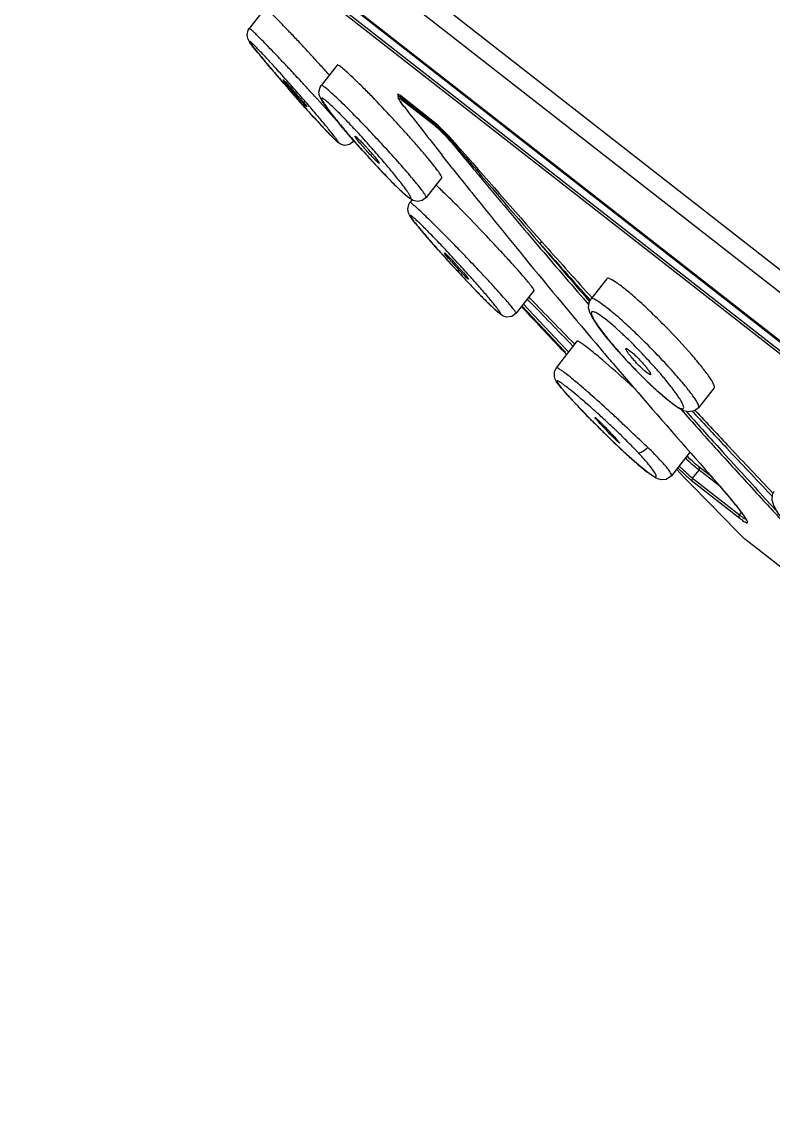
# Model space of a CAD drawing. Header units: millimetres. Extents: x 601 to 1195, y -13 to 407.
# Drawn here: x 1007.26 to 1018.41, y 292.77 to 308.77 of the extents above; entities that cross this region are included whole.
import ezdxf

# ---------------------------------------------------------------- set-up
doc = ezdxf.new("R2010")
doc.units = ezdxf.units.MM
doc.header["$LTSCALE"] = 0.1

msp = doc.modelspace()

# ---------------------------------------------------------------- linework, layer by layer
for p, q in [((1064.1117, 269.4663), (1007.5154, 313.6841)), ((1063.9472, 269.2558), (1007.2641, 313.5415)), ((1062.1848, 269.9169), (1008.2817, 312.0306)), ((1008.3186, 311.9882), (1062.1782, 269.9085)), ((1008.1813, 311.9199), (1062.093, 269.7994)), ((1008.4317, 311.7709), (1061.9467, 269.9604)), ((1010.8762, 308.9737), (1010.64, 308.6714)), ((1011.9415, 308.1303), (1011.7055, 307.8282)), ((1011.8284, 307.9822), (1011.8071, 308.0057)), ((1011.3297, 307.656), (1011.2262, 307.7738)), ((1011.4016, 307.5749), (1011.3297, 307.656)), ((1012.8509, 307.6679), (1012.8503, 307.6727)), ((1012.8508, 307.6646), (1012.8509, 307.6679)), ((1013.3691, 307.295), (1012.8863, 307.6722)), ((1013.3756, 307.2689), (1012.8932, 307.6458)), ((1011.4709, 307.4973), (1011.4016, 307.5749)), ((1012.8996, 307.62), (1013.3816, 307.2434)), ((1012.9357, 307.5165), (1012.9339, 307.5184)), ((1012.2082, 306.9897), (1012.1066, 307.1075)), ((1012.1874, 306.9974), (1012.1255, 306.9506)), ((1012.3166, 306.8669), (1012.2082, 306.9897)), ((1012.3335, 306.8479), (1012.3166, 306.8669)), ((1012.431, 306.7399), (1012.3335, 306.8479)), ((1012.3337, 306.848), (1012.343, 306.8377)), ((1013.6766, 306.9377), (1013.6901, 306.9214)), ((1012.5265, 306.6361), (1012.431, 306.7399)), ((1013.5113, 306.7802), (1013.4989, 306.7958)), ((1013.6594, 306.5929), (1013.5113, 306.7802)), ((1013.4942, 306.4631), (1013.2643, 306.1688)), ((1013.0536, 306.1333), (1013.0211, 306.0916)), ((1013.5179, 305.3062), (1013.4418, 305.3911)), ((1013.5984, 305.2173), (1013.5179, 305.3062)), ((1014.7164, 305.2818), (1014.709, 305.2908)), ((1013.6718, 305.1371), (1013.5984, 305.2173)), ((1013.7361, 305.0674), (1013.6718, 305.1371)), ((1013.8169, 304.9807), (1013.7361, 305.0674)), ((1013.8943, 304.8985), (1013.8169, 304.9807)), ((1015.9417, 304.9636), (1015.7068, 304.6629)), ((1014.8628, 304.7943), (1014.5968, 304.4539)), ((1014.7033, 304.5909), (1014.7217, 304.5712)), ((1014.7863, 304.638), (1014.7608, 304.6643)), ((1014.8126, 304.6637), (1014.7837, 304.6936)), ((1015.6466, 304.6099), (1015.6756, 304.5764)), ((1015.6765, 304.6366), (1015.6854, 304.6263)), ((1015.7243, 304.6786), (1015.6802, 304.7275)), ((1014.6801, 304.5619), (1014.6951, 304.5458)), ((1015.1946, 303.6416), (1015.5037, 304.0372)), ((1015.9857, 304.0364), (1015.9725, 304.0523)), ((1015.3555, 303.8976), (1015.3766, 303.8753)), ((1016.2396, 303.748), (1016.1199, 303.8801)), ((1016.3613, 303.6193), (1016.2396, 303.748)), ((1016.4816, 303.4975), (1016.3613, 303.6193)), ((1016.5969, 303.3857), (1016.4816, 303.4975)), ((1016.7043, 303.2865), (1016.5969, 303.3857)), ((1017.5346, 303.3478), (1017.3035, 303.052)), ((1015.4705, 303.1186), (1015.4778, 303.1109)), ((1015.4771, 303.1116), (1015.4778, 303.1109)), ((1015.4778, 303.1109), (1015.4859, 303.1023)), ((1017.0425, 303.0233), (1017.1433, 302.9107)), ((1017.1232, 302.993), (1017.1739, 302.9363)), ((1017.2267, 302.9806), (1017.2115, 302.9969)), ((1017.3034, 303.0519), (1017.3034, 303.0519)), ((1015.7025, 302.8777), (1015.7187, 302.8613)), ((1015.8863, 302.6934), (1015.7869, 302.7924)), ((1016.3119, 302.29), (1016.2359, 302.3591)), ((1017.1764, 302.3974), (1016.899, 302.0424)), ((1017.6451, 302.3537), (1017.6903, 302.3039)), ((1016.3818, 302.2283), (1016.3119, 302.29)), ((1017.2148, 302.0058), (1017.3093, 302.1267)), ((1017.5057, 302.0205), (1017.3067, 302.176)), ((1017.6361, 301.8714), (1017.3093, 302.1267)), ((1017.4499, 302.0836), (1017.4021, 302.1373)), ((1017.4499, 302.0836), (1017.4487, 302.0848)), ((1017.4701, 302.0609), (1017.4499, 302.0836)), ((1017.2009, 301.97), (1017.2171, 301.9569)), ((1017.2148, 302.0058), (1017.9113, 301.4617)), ((1017.2171, 301.9569), (1017.9125, 301.4136)), ((1018.3943, 301.7401), (1018.3713, 301.7643)), ((1017.8783, 301.582), (1017.8051, 301.6722)), ((1017.9357, 301.5079), (1017.8783, 301.582)), ((1018.2972, 301.6979), (1018.456, 301.5254)), ((1017.9113, 301.4617), (1017.9413, 301.5002)), ((1017.9777, 301.4499), (1017.9357, 301.5079)), ((1018.1825, 300.9532), (1017.9899, 301.1038)), ((1019.5874, 299.8556), (1018.1825, 300.9532))]:
    msp.add_line(p, q)
for points in [[(1011.0864, 307.9348), (1011.0219, 308.01), (1010.9615, 308.0809), (1010.9058, 308.147), (1010.855, 308.2078), (1010.8094, 308.263), (1010.7692, 308.3123), (1010.7344, 308.3556), (1010.7049, 308.3931), (1010.6805, 308.425), (1010.6608, 308.4519), (1010.6451, 308.4746), (1010.6322, 308.4957), (1010.619, 308.5238), (1010.6089, 308.5762), (1010.6248, 308.647), (1010.6409, 308.6727)], [(1011.2262, 307.7738), (1011.1547, 307.8558), (1011.0864, 307.9348)], [(1012.1066, 307.1075), (1012.0142, 307.2171), (1011.9325, 307.3166), (1011.8627, 307.4042), (1011.8054, 307.4789), (1011.7604, 307.5407), (1011.7267, 307.5909), (1011.7021, 307.6326), (1011.6837, 307.6739), (1011.6734, 307.7306), (1011.6905, 307.8043), (1011.7064, 307.8294)], [(1012.9339, 307.5184), (1012.9095, 307.5507), (1012.8843, 307.5865), (1012.8667, 307.6146), (1012.8556, 307.637), (1012.8506, 307.6606), (1012.8508, 307.6646)], [(1012.1255, 306.9506), (1012.0564, 306.9398), (1012.001, 306.9547), (1011.9712, 306.9726), (1011.9506, 306.989), (1011.9291, 307.0084), (1011.9045, 307.0319), (1011.8756, 307.0606), (1011.842, 307.0949), (1011.8033, 307.1352), (1011.7595, 307.1815), (1011.7107, 307.2338), (1011.6572, 307.2918), (1011.5991, 307.3553), (1011.5368, 307.424), (1011.4709, 307.4973)], [(1013.2634, 306.1676), (1013.2044, 306.1216), (1013.1282, 306.1087), (1013.0693, 306.1244), (1013.0303, 306.1465), (1012.9934, 306.1738), (1012.9516, 306.2089), (1012.9021, 306.2537), (1012.8437, 306.3092), (1012.7763, 306.3757), (1012.7003, 306.4529), (1012.6167, 306.54), (1012.5265, 306.6361)], [(1013.4418, 305.3911), (1013.3708, 305.4713), (1013.3056, 305.546), (1013.2465, 305.6145), (1013.1941, 305.6763), (1013.1485, 305.7311), (1013.1098, 305.7789), (1013.0777, 305.8197), (1013.0518, 305.8541), (1013.0313, 305.8834), (1013.0149, 305.9098), (1013.0002, 305.9412), (1012.9897, 305.994), (1013.0052, 306.0659), (1013.0219, 306.0927)], [(1014.596, 304.4528), (1014.5317, 304.4049), (1014.4599, 304.3952), (1014.4066, 304.4102), (1014.3757, 304.4282), (1014.3499, 304.4475), (1014.3218, 304.4712), (1014.2891, 304.5005), (1014.2508, 304.5364), (1014.2063, 304.5793), (1014.1555, 304.6295), (1014.0986, 304.6868), (1014.0357, 304.751), (1013.9675, 304.8218), (1013.8943, 304.8985)], [(1015.8177, 304.2515), (1015.7621, 304.3324), (1015.7204, 304.4018), (1015.6906, 304.464), (1015.6728, 304.5301), (1015.6807, 304.615), (1015.7068, 304.6629)], [(1015.9725, 304.0523), (1015.8879, 304.1579), (1015.8177, 304.2515)], [(1016.1199, 303.8801), (1016.0063, 304.0117), (1015.9857, 304.0364)], [(1015.4771, 303.1116), (1015.387, 303.2089), (1015.3186, 303.2856), (1015.2702, 303.3423), (1015.236, 303.3846), (1015.2113, 303.4178), (1015.1928, 303.4458), (1015.1777, 303.4746), (1015.1646, 303.5162), (1015.1677, 303.5884), (1015.1946, 303.6416)], [(1017.3034, 303.0519), (1017.2442, 303.0045), (1017.154, 302.9887), (1017.0859, 303.0054), (1017.026, 303.035), (1016.9613, 303.0766), (1016.8872, 303.1316), (1016.8015, 303.2015), (1016.7043, 303.2865)], [(1015.7869, 302.7924), (1015.681, 302.8996), (1015.5711, 303.0127), (1015.4771, 303.1116)], [(1016.0691, 302.5156), (1015.98, 302.6016), (1015.8863, 302.6934)], [(1016.2359, 302.3591), (1016.1545, 302.4346), (1016.0691, 302.5156)], [(1016.5005, 302.1284), (1016.4448, 302.1743), (1016.3818, 302.2283)], [(1016.899, 302.0424), (1016.8237, 301.9896), (1016.7474, 301.9832), (1016.6989, 301.9965), (1016.6622, 302.014), (1016.6277, 302.0346), (1016.5907, 302.0597), (1016.5488, 302.0905), (1016.5005, 302.1284)], [(1016.899, 302.0424), (1016.8258, 301.9903), (1016.8245, 301.9902)], [(1017.8051, 301.6722), (1017.7163, 301.7782), (1017.6122, 301.8992), (1017.4935, 302.0343), (1017.4487, 302.0848)], [(1018.5427, 301.4072), (1018.4856, 301.486), (1018.4425, 301.5536), (1018.4115, 301.6146), (1018.3922, 301.68), (1018.3985, 301.7654), (1018.4254, 301.8159)], [(1018.0201, 301.3836), (1018.0183, 301.3825), (1018.0051, 301.4079), (1017.9777, 301.4499)]]:
    msp.add_lwpolyline(points)
for centre, radius, start, end in [((918.3012, 98.9997), 246.2636, 53.257201, 66.78807), ((982.5093, 281.5011), 39.5077, 42.13449, 42.4355), ((1029.0943, 323.4512), 23.7705, 220.27976, 220.81842), ((988.4388, 287.6521), 30.463, 41.30919, 41.86977), ((981.5644, 280.2886), 40.6496, 42.7092, 43.04719), ((1033.6949, 327.4148), 29.8431, 220.8038, 221.31972), ((981.842, 280.5432), 40.2728, 42.41425, 42.71099), ((1017.1545, 312.8443), 7.7801, 220.58285, 221.33747), ((1033.8897, 327.5817), 30.0996, 221.31357, 221.87989), ((1005.1064, 302.2529), 8.2785, 41.32254, 41.47334), ((988.5981, 287.7878), 30.2536, 40.80581, 41.31529), ((1005.4671, 302.5675), 7.7999, 40.57883, 41.33657), ((983.3028, 281.8773), 38.2946, 42.2649, 42.41473), ((1028.6044, 322.8441), 23.0017, 221.88219, 222.53987), ((993.2957, 291.8354), 24.0528, 40.28746, 40.82045), ((1094.6602, 370.8068), 103.3662, 217.755414, 218.001165), ((1021.2454, 314.8992), 12.0092, 219.75199, 220.81689), ((1001.1398, 296.8726), 15.1201, 41.79285, 42.91755), ((997.8305, 293.2835), 20.1344, 43.13172, 43.80572), ((1094.5701, 370.7363), 103.2517, 218.001162, 218.262694), ((1012.9214, 306.7232), 0.7262, 50.29401, 51.93747), ((1012.761, 306.5288), 0.9783, 49.67705, 50.34265), ((1010.6452, 304.2771), 4.069, 42.87435, 45.0901), ((1023.5104, 316.8457), 14.9957, 220.78856, 221.81298), ((998.0707, 293.5041), 19.8083, 42.26608, 43.1409), ((1010.7757, 304.4452), 3.8427, 42.14909, 43.102), ((1011.0056, 304.6507), 3.5344, 40.39244, 42.18004), ((1010.4923, 304.1297), 4.2814, 41.97458, 42.92805), ((1010.8057, 304.411), 3.8602, 41.02684, 41.98131), ((1015.2856, 309.4649), 3.902, 220.33391, 221.83723), ((1009.3266, 304.141), 4.1228, 42.00618, 42.30629), ((1009.3296, 304.1437), 4.1187, 41.80853, 42.00661), ((1009.4914, 304.2859), 3.9034, 40.32029, 41.83567), ((1001.1678, 296.8934), 15.0854, 40.78225, 41.8046), ((1117.3801, 392.7049), 134.575, 219.601194, 219.890733), ((1129.7542, 405.3698), 152.1755, 220.301595, 221.022712), ((1142.7674, 419.1333), 170.9971, 221.001847, 221.644281), ((1003.4616, 298.8642), 12.0613, 39.74713, 40.81086), ((1094.4285, 370.6244), 103.0713, 218.406416, 218.655219), ((1117.318, 392.653), 134.4941, 219.89071, 220.412641), ((1094.265, 370.4933), 102.8616, 218.655076, 219.337319), ((994.5046, 287.0092), 27.0506, 43.56526, 44.70072), ((1026.5328, 317.0448), 17.5265, 221.19318, 221.92099), ((997.309, 290.1176), 22.2965, 42.58545, 43.34676), ((992.3774, 284.7124), 29.7419, 43.82344, 44.28807), ((1117.2342, 392.5815), 134.3839, 220.412646, 220.891551), ((1117.2496, 392.578), 134.3532, 220.407187, 220.885816), ((1127.0753, 405.2052), 150.0553, 221.646701, 222.075431), ((1127.0918, 405.2026), 150.026, 221.646704, 222.045301), ((1029.8584, 320.0208), 21.9892, 221.90131, 222.59887), ((992.7763, 285.091), 29.192, 43.249, 43.82935), ((1093.991, 370.2683), 102.5071, 219.343693, 220.332801), ((1017.9174, 309.0161), 5.7225, 221.59714, 222.61806), ((1029.9853, 320.1332), 22.1587, 222.59065, 223.35411), ((1009.2443, 301.0438), 6.081, 42.75833, 42.88772), ((1009.2538, 301.0525), 6.0681, 42.59824, 42.75853), ((1009.5063, 301.2821), 5.7268, 41.58843, 42.61715), ((997.4103, 290.2065), 22.1618, 41.90066, 42.5936), ((1026.1799, 316.5416), 16.9261, 223.3572, 224.24784), ((1000.7729, 293.2154), 17.6495, 41.19685, 41.92036), ((1139.2321, 424.9896), 173.1222, 224.041833, 224.349911), ((1139.2288, 424.9926), 173.085, 224.043262, 224.35144), ((1129.6089, 411.7173), 157.1438, 223.004404, 223.352875), ((1127.7435, 410.2745), 154.7853, 223.083746, 223.425867), ((1127.7396, 410.2771), 154.7475, 223.085279, 223.427719), ((1010.0698, 297.5509), 9.1287, 46.02325, 47.68086), ((1009.0378, 296.4793), 10.6164, 43.83712, 46.03145), ((1010.9686, 298.6126), 7.5961, 44.16979, 46.31044), ((1010.3382, 297.2522), 8.5452, 49.9683, 50.75755), ((1093.8162, 370.1207), 102.2784, 220.333128, 220.470029), ((1022.1552, 309.2234), 8.0597, 222.12343, 224.20053), ((1010.6313, 298.2805), 8.0694, 42.11633, 44.1918), ((1093.7652, 370.0772), 102.2113, 220.47002, 220.690051), ((1022.1028, 309.1707), 7.9854, 224.19132, 224.63153), ((1021.8188, 308.8889), 7.5853, 224.62364, 225.66199), ((1007.057, 293.4214), 13.0884, 48.52728, 49.375), ((1093.6006, 369.9351), 101.9939, 220.68979, 221.661154), ((1019.1465, 306.6289), 5.0822, 221.42036, 222.14877), ((1020.1353, 307.5202), 6.4134, 222.12365, 222.37311), ((1021.1173, 308.4176), 7.7437, 222.38185, 223.17982), ((1003.8816, 289.8487), 17.8682, 47.25638, 48.48515), ((1024.0593, 311.1804), 11.7796, 223.29608, 223.84307), ((1025.8348, 312.8809), 14.2381, 223.82941, 223.95837), ((1027.1467, 314.1471), 16.0613, 223.96128, 224.38704), ((1126.9133, 405.0393), 149.784, 222.936895, 223.221181), ((1028.3319, 315.3038), 17.7175, 224.37921, 224.53513), ((1028.768, 315.733), 18.3293, 224.6076, 224.80222), ((1006.3673, 292.52), 14.0792, 46.9794, 47.73299), ((999.5068, 285.114), 24.3147, 46.81207, 47.2579), ((992.9639, 278.1417), 33.8762, 46.65421, 46.81423), ((1117.0327, 392.4044), 134.1157, 221.858051, 222.178338), ((1117.0482, 392.4009), 134.085, 221.85311, 222.169367), ((1126.8983, 405.0433), 149.8154, 222.941877, 223.218919), ((1028.7771, 315.7418), 18.342, 224.8017, 225.07365), ((1028.5967, 315.5612), 18.0867, 225.07404, 225.19011), ((1028.2037, 315.1653), 17.5289, 225.18944, 225.42846), ((1020.6392, 307.2155), 6.5084, 222.92544, 223.81805), ((1026.664, 313.5978), 15.3317, 225.4165, 226.46939), ((1011.2582, 298.2178), 6.5101, 42.91651, 43.81748), ((1006.659, 292.8324), 13.6518, 46.60273, 46.97999), ((1007.557, 293.7781), 12.3477, 45.81296, 46.61578), ((1117.0023, 392.3593), 134.023, 222.169364, 222.567728), ((1126.8579, 405.0053), 149.76, 223.218916, 223.580783), ((1126.8724, 405.0009), 149.7279, 223.221179, 223.575711), ((1024.5213, 310.2201), 10.8435, 226.91048, 227.06904), ((1021.713, 307.1886), 6.7111, 226.99559, 227.91215), ((1116.9867, 392.3628), 134.0536, 222.207102, 222.57318), ((1129.6089, 411.7173), 157.1438, 224.211812, 224.740784), ((1024.9219, 310.3772), 11.4174, 226.0205, 226.17611), ((1023.301, 308.6869), 9.0756, 226.16992, 226.6607), ((1001.3737, 287.7539), 21.5357, 41.33528, 41.63178), ((1012.9078, 297.62), 6.3566, 38.71062, 39.58099), ((1013.9713, 298.4735), 4.993, 38.37154, 38.69963), ((1014.6171, 298.9843), 4.1695, 37.86037, 38.37697), ((1116.9439, 392.3234), 133.9955, 222.573186, 222.851928), ((1015.2968, 299.5125), 3.3087, 37.23673, 37.86381), ((1015.8768, 299.9532), 2.5803, 36.55164, 37.23834), ((1017.5159, 301.1062), 0.5758, 30.84439, 32.65434)]:
    msp.add_arc(centre, radius, start, end)
for points, knots in [([(1011.6675, 308.1593), (1011.6179, 308.2136), (1011.5201, 308.3199), (1011.3772, 308.4737), (1011.2442, 308.6148), (1011.1265, 308.7379), (1011.0397, 308.8267), (1010.9813, 308.8849), (1010.9468, 308.9184), (1010.92, 308.9435), (1010.8983, 308.9627), (1010.8876, 308.9707), (1010.8786, 308.9768), (1010.8773, 308.9752)], [0, 0, 0, 0, 0.1940176, 0.3810928, 0.5537617, 0.7055616, 0.8304245, 0.8811271, 0.9232817, 0.9564485, 0.9803499, 0.9947694, 1, 1, 1, 1]), ([(1011.2707, 308.036), (1011.229, 308.0807), (1011.1479, 308.1671), (1011.0309, 308.2904), (1010.9247, 308.4009), (1010.8323, 308.4955), (1010.7568, 308.5711), (1010.7046, 308.6216), (1010.6736, 308.6499), (1010.6571, 308.6637), (1010.6489, 308.6698), (1010.6419, 308.6739), (1010.6409, 308.6727)], [0, 0, 0, 0, 0.2047265, 0.3960215, 0.5686179, 0.7175435, 0.8381854, 0.9269563, 0.9584756, 0.9811483, 0.9948697, 1, 1, 1, 1]), ([(1011.1235, 307.9843), (1011.0664, 308.0479), (1010.9619, 308.1634), (1010.8373, 308.2977), (1010.7545, 308.384), (1010.7141, 308.4247), (1010.6875, 308.4503), (1010.6728, 308.4637), (1010.6609, 308.4743), (1010.6536, 308.479), (1010.6472, 308.4839), (1010.6446, 308.4789), (1010.6492, 308.4728), (1010.654, 308.4629), (1010.6637, 308.4492), (1010.682, 308.4232), (1010.7136, 308.3822), (1010.7602, 308.3233), (1010.8181, 308.2523), (1010.8858, 308.1708), (1010.9342, 308.1133), (1010.9599, 308.083)], [0, 0, 0, 0, 0.2135619, 0.3894183, 0.4582534, 0.5122211, 0.5332145, 0.5500573, 0.5626892, 0.5710744, 0.5753048, 0.5773315, 0.5826977, 0.5922404, 0.6060229, 0.6239885, 0.6719764, 0.7351367, 0.8120219, 0.9009461, 1, 1, 1, 1]), ([(1012.7585, 307.3487), (1012.6604, 307.4544), (1012.5163, 307.6065), (1012.3289, 307.7967), (1012.208, 307.9157), (1012.1061, 308.0113), (1012.0295, 308.0797), (1011.9784, 308.118), (1011.9545, 308.1327), (1011.9443, 308.1338), (1011.9426, 308.1317)], [0, 0, 0, 0, 0.3809225, 0.5533809, 0.7048189, 0.8291841, 0.9215199, 0.97835, 0.9931092, 1, 1, 1, 1]), ([(1011.1532, 307.8952), (1011.1501, 307.8993), (1011.148, 307.9044), (1011.1408, 307.9115), (1011.1419, 307.913)], [0, 0, 0, 0, 0.730947, 1, 1, 1, 1]), ([(1011.1419, 307.913), (1011.1429, 307.9142), (1011.1494, 307.9068), (1011.1576, 307.9009), (1011.174, 307.8834), (1011.1941, 307.8627), (1011.219, 307.8357), (1011.258, 307.7932), (1011.2884, 307.7591), (1011.3092, 307.7355)], [0, 0, 0, 0, 0.0191241, 0.0749477, 0.1662879, 0.2895089, 0.4401495, 0.6128652, 1, 1, 1, 1]), ([(1011.2458, 307.7829), (1011.2358, 307.7946), (1011.2044, 307.8316), (1011.1731, 307.8688), (1011.1532, 307.8952)], [0, 0, 0, 0, 0.3175047, 1, 1, 1, 1]), ([(1012.3614, 307.2208), (1012.2794, 307.3063), (1012.1605, 307.4281), (1012.0079, 307.5784), (1011.9117, 307.67), (1011.8343, 307.7408), (1011.7705, 307.7945), (1011.7379, 307.8183), (1011.7102, 307.8342), (1011.7064, 307.8294)], [0, 0, 0, 0, 0.3957758, 0.5681461, 0.7167318, 0.8369486, 0.92534, 0.9795096, 1, 1, 1, 1]), ([(1011.4947, 307.5118), (1011.4936, 307.5104), (1011.4865, 307.5188), (1011.4773, 307.5252), (1011.4593, 307.5448), (1011.4371, 307.5677), (1011.4099, 307.5973), (1011.3679, 307.6435), (1011.3353, 307.6802), (1011.313, 307.7055)], [0, 0, 0, 0, 0.0194988, 0.0765474, 0.1696049, 0.2945451, 0.4464038, 0.619229, 1, 1, 1, 1]), ([(1011.3912, 307.6413), (1011.4013, 307.6296), (1011.4325, 307.5926), (1011.4638, 307.5556), (1011.4836, 307.5292)], [0, 0, 0, 0, 0.3180547, 1, 1, 1, 1]), ([(1012.1666, 307.0319), (1012.1438, 307.0623), (1012.0812, 307.1377), (1011.9078, 307.3391), (1011.7553, 307.5085), (1011.6424, 307.6327)], [0, 0, 0, 0, 0.143055, 0.3686425, 1, 1, 1, 1]), ([(1012.2128, 307.1686), (1012.1546, 307.2311), (1012.0475, 307.344), (1011.9184, 307.4737), (1011.8315, 307.555), (1011.7886, 307.5926), (1011.76, 307.6153), (1011.7439, 307.6269), (1011.7308, 307.635), (1011.7217, 307.6392), (1011.7136, 307.6404), (1011.7102, 307.6339), (1011.7126, 307.6254), (1011.7197, 307.6068), (1011.7391, 307.5747), (1011.7715, 307.5263), (1011.8165, 307.4648), (1011.8728, 307.3917), (1011.9392, 307.3086), (1011.9871, 307.2503), (1012.0124, 307.2197)], [0, 0, 0, 0, 0.2119479, 0.3860022, 0.4538938, 0.5069752, 0.5275886, 0.5441336, 0.5566055, 0.5650933, 0.5700895, 0.5740611, 0.5806986, 0.5911274, 0.6240358, 0.6726735, 0.7360816, 0.8128873, 0.9014741, 1, 1, 1, 1]), ([(1012.8863, 307.6722), (1012.8778, 307.6788), (1012.8665, 307.6877), (1012.8521, 307.695), (1012.8456, 307.6978), (1012.8402, 307.6952), (1012.8411, 307.6886), (1012.844, 307.6809), (1012.8474, 307.6745), (1012.8494, 307.6709)], [0, 0, 0, 0, 0.4116604, 0.5413909, 0.6222471, 0.6694678, 0.7329634, 0.84155, 1, 1, 1, 1]), ([(1012.8932, 307.6458), (1012.8874, 307.6503), (1012.8773, 307.6581), (1012.8647, 307.665), (1012.855, 307.6703), (1012.8509, 307.6662), (1012.8508, 307.6646)], [0, 0, 0, 0, 0.4367049, 0.7368391, 0.9040347, 1, 1, 1, 1]), ([(1012.9357, 307.5165), (1012.92, 307.5368), (1012.8991, 307.5641), (1012.8757, 307.6011), (1012.865, 307.6178), (1012.8558, 307.6481), (1012.8764, 307.6363), (1012.8826, 307.6323)], [0, 0, 0, 0, 0.4587764, 0.6296428, 0.7557985, 0.8689561, 1, 1, 1, 1]), ([(1011.4836, 307.5292), (1011.4867, 307.5252), (1011.4888, 307.5202), (1011.4958, 307.5132), (1011.4947, 307.5118)], [0, 0, 0, 0, 0.7308316, 1, 1, 1, 1]), ([(1011.6566, 307.2926), (1011.6984, 307.247), (1011.7577, 307.1832), (1011.8322, 307.1051), (1011.8758, 307.0605), (1011.9066, 307.0302), (1011.9267, 307.0116), (1011.9376, 307.0019), (1011.9465, 306.9948), (1011.9517, 306.9913), (1011.9569, 306.9887), (1011.9578, 306.9934), (1011.9547, 306.9982), (1011.9478, 307.0117), (1011.9311, 307.0346), (1011.9044, 307.0708), (1011.8678, 307.1173), (1011.8226, 307.1736), (1011.7472, 307.2654), (1011.6864, 307.3379), (1011.6435, 307.3885)], [0, 0, 0, 0, 0.198242, 0.2791954, 0.3461283, 0.3978927, 0.4177857, 0.4336008, 0.445296, 0.4528671, 0.4565331, 0.4590412, 0.4649919, 0.4749953, 0.5073403, 0.5556982, 0.6192106, 0.6968232, 0.7871666, 1, 1, 1, 1]), ([(1013.4931, 306.4617), (1013.495, 306.4641), (1013.4928, 306.4749), (1013.4848, 306.491), (1013.4695, 306.5165), (1013.4363, 306.5649), (1013.3771, 306.6425), (1013.2875, 306.7527), (1013.1763, 306.8838), (1013.0479, 307.0306), (1012.9069, 307.1876), (1012.8088, 307.2945), (1012.7585, 307.3487)], [0, 0, 0, 0, 0.0079618, 0.0242035, 0.0494478, 0.0835917, 0.1773807, 0.3019704, 0.4525191, 0.6233167, 0.8082378, 1, 1, 1, 1]), ([(1013.4924, 307.1627), (1013.4812, 307.1737), (1013.4435, 307.2104), (1013.4047, 307.2461), (1013.3756, 307.2689)], [0, 0, 0, 0, 0.2974045, 1, 1, 1, 1]), ([(1013.3816, 307.2434), (1013.389, 307.2376), (1013.4256, 307.2071), (1013.4599, 307.1739), (1013.4869, 307.1469)], [0, 0, 0, 0, 0.1975879, 1, 1, 1, 1]), ([(1013.5179, 307.1589), (1013.5066, 307.1702), (1013.4662, 307.2098), (1013.4249, 307.2484), (1013.394, 307.2746)], [0, 0, 0, 0, 0.2836433, 1, 1, 1, 1]), ([(1013.5814, 307.0709), (1013.5739, 307.0789), (1013.5447, 307.1099), (1013.5148, 307.1404), (1013.4924, 307.1627)], [0, 0, 0, 0, 0.2579645, 1, 1, 1, 1]), ([(1012.1874, 306.9974), (1012.1881, 306.9983), (1012.1863, 307.0026), (1012.1803, 307.0135), (1012.1725, 307.024), (1012.1666, 307.0319)], [0, 0, 0, 0, 0.0843257, 0.2756648, 1, 1, 1, 1]), ([(1012.2206, 307.0545), (1012.2177, 307.0589), (1012.2148, 307.0644), (1012.2099, 307.0729), (1012.2112, 307.0746)], [0, 0, 0, 0, 0.7067861, 1, 1, 1, 1]), ([(1012.2112, 307.0746), (1012.2122, 307.0759), (1012.2195, 307.072), (1012.2279, 307.0655), (1012.2443, 307.0515), (1012.2734, 307.0239), (1012.3185, 306.978), (1012.3555, 306.9381), (1012.3757, 306.916)], [0, 0, 0, 0, 0.0211353, 0.0760556, 0.1657411, 0.2873038, 0.6091364, 1, 1, 1, 1]), ([(1012.3111, 306.9394), (1012.3011, 306.9512), (1012.27, 306.9887), (1012.2389, 307.0266), (1012.2206, 307.0545)], [0, 0, 0, 0, 0.3167675, 1, 1, 1, 1]), ([(1013.4869, 307.1469), (1013.4946, 307.1391), (1013.5267, 307.1065), (1013.5579, 307.0731), (1013.5813, 307.0474)], [0, 0, 0, 0, 0.2391937, 1, 1, 1, 1]), ([(1013.5813, 307.0474), (1013.5896, 307.0382), (1013.622, 307.0022), (1013.6536, 306.9654), (1013.6766, 306.9377)], [0, 0, 0, 0, 0.2558407, 1, 1, 1, 1]), ([(1012.343, 306.8377), (1012.375, 306.802), (1012.4966, 306.6675), (1012.6206, 306.535), (1012.7138, 306.4395)], [0, 0, 0, 0, 0.2642686, 1, 1, 1, 1]), ([(1012.5668, 306.677), (1012.5657, 306.6755), (1012.5571, 306.6807), (1012.5473, 306.6883), (1012.5281, 306.7053), (1012.4943, 306.738), (1012.4429, 306.7912), (1012.4009, 306.8371), (1012.3784, 306.8622)], [0, 0, 0, 0, 0.0213552, 0.0781521, 0.1706243, 0.2950285, 0.6192068, 1, 1, 1, 1]), ([(1013.6766, 306.9377), (1013.6776, 306.937), (1013.6849, 306.935), (1013.6921, 306.9383), (1013.6975, 306.941)], [0, 0, 0, 0, 0.1735902, 1, 1, 1, 1]), ([(1013.6975, 306.941), (1013.6996, 306.9422), (1013.7057, 306.945), (1013.714, 306.9475), (1013.7179, 306.9449)], [0, 0, 0, 0, 0.3377366, 1, 1, 1, 1]), ([(1012.4675, 306.8116), (1012.4775, 306.7998), (1012.5086, 306.7623), (1012.5397, 306.7245), (1012.5578, 306.6966)], [0, 0, 0, 0, 0.3175941, 1, 1, 1, 1]), ([(1012.5578, 306.6966), (1012.5606, 306.6923), (1012.5635, 306.687), (1012.5682, 306.6787), (1012.5668, 306.677)], [0, 0, 0, 0, 0.7061644, 1, 1, 1, 1]), ([(1013.2634, 306.1676), (1013.2648, 306.1695), (1013.2639, 306.1772), (1013.255, 306.1973), (1013.2297, 306.2365), (1013.1852, 306.2967), (1013.1222, 306.376), (1013.0428, 306.4715), (1012.9112, 306.6246), (1012.8045, 306.744), (1012.7294, 306.8267)], [0, 0, 0, 0, 0.0081964, 0.0237999, 0.0800972, 0.1692694, 0.2890665, 0.4361894, 0.6067417, 1, 1, 1, 1]), ([(1012.7138, 306.4395), (1012.7571, 306.3952), (1012.8186, 306.3335), (1012.8969, 306.2592), (1012.9431, 306.2176), (1012.9801, 306.1869), (1013.005, 306.1685), (1013.0205, 306.1602), (1013.0276, 306.1575), (1013.0339, 306.1579), (1013.0372, 306.1671), (1013.0288, 306.1839), (1013.0149, 306.2116), (1012.9892, 306.2502), (1012.9548, 306.2991), (1012.9111, 306.3573), (1012.8378, 306.4514), (1012.7777, 306.525), (1012.7352, 306.5762)], [0, 0, 0, 0, 0.1962504, 0.2762364, 0.342276, 0.3933064, 0.4286077, 0.4403581, 0.4483417, 0.4532754, 0.4578336, 0.4758444, 0.50928, 0.5581664, 0.6217781, 0.6991297, 0.7889188, 1, 1, 1, 1]), ([(1013.5017, 306.2641), (1013.4926, 306.2729), (1013.4597, 306.3043), (1013.4265, 306.3354), (1013.4022, 306.3575)], [0, 0, 0, 0, 0.2786296, 1, 1, 1, 1]), ([(1013.732, 306.0367), (1013.711, 306.0579), (1013.6348, 306.1343), (1013.558, 306.21), (1013.5017, 306.2641)], [0, 0, 0, 0, 0.2764384, 1, 1, 1, 1]), ([(1013.0263, 306.0929), (1013.0254, 306.0932), (1013.0239, 306.0937), (1013.0223, 306.0932), (1013.0219, 306.0927)], [0, 0, 0, 0, 0.6150102, 1, 1, 1, 1]), ([(1013.6678, 305.4801), (1013.5898, 305.5602), (1013.4767, 305.6748), (1013.3314, 305.8184), (1013.2393, 305.9078), (1013.1616, 305.9809), (1013.1007, 306.0368), (1013.0577, 306.0716), (1013.0352, 306.09), (1013.0263, 306.0929)], [0, 0, 0, 0, 0.3775795, 0.544037, 0.689892, 0.8111824, 0.9047509, 0.9681034, 1, 1, 1, 1]), ([(1013.5233, 305.4222), (1013.4648, 305.4842), (1013.3573, 305.5965), (1013.2288, 305.7265), (1013.1432, 305.8092), (1013.1012, 305.8479), (1013.0736, 305.8719), (1013.0581, 305.8844), (1013.0456, 305.8937), (1013.0376, 305.8983), (1013.0305, 305.9018), (1013.0276, 305.8963), (1013.0314, 305.8894), (1013.0363, 305.8791), (1013.0456, 305.8651), (1013.0637, 305.8389), (1013.0951, 305.7978), (1013.142, 305.7392), (1013.2004, 305.6688), (1013.269, 305.5883), (1013.3182, 305.5317), (1013.3442, 305.5019)], [0, 0, 0, 0, 0.2134163, 0.388845, 0.4573948, 0.5110843, 0.5319609, 0.5487164, 0.5613077, 0.569735, 0.5742127, 0.5769123, 0.5826156, 0.5923556, 0.6062606, 0.6242977, 0.6723222, 0.735427, 0.8122114, 0.9010299, 1, 1, 1, 1]), ([(1014.8618, 304.793), (1014.8633, 304.795), (1014.8588, 304.8047), (1014.8507, 304.8185), (1014.8335, 304.8423), (1014.8102, 304.8725), (1014.7794, 304.9104), (1014.7258, 304.9742), (1014.6438, 305.0684), (1014.5298, 305.1958), (1014.3987, 305.3393), (1014.2554, 305.4934), (1014.156, 305.5986), (1014.1052, 305.652)], [0, 0, 0, 0, 0.006581, 0.0220506, 0.0467705, 0.0805491, 0.123107, 0.1739994, 0.2986945, 0.4497308, 0.6213077, 0.8071946, 1, 1, 1, 1]), ([(1014.9454, 305.4882), (1014.952, 305.4943), (1014.9627, 305.5024), (1014.9794, 305.5081), (1014.9839, 305.505)], [0, 0, 0, 0, 0.6244681, 1, 1, 1, 1]), ([(1013.5442, 305.3281), (1013.5411, 305.3322), (1013.5386, 305.3373), (1013.5321, 305.3448), (1013.5333, 305.3464)], [0, 0, 0, 0, 0.7239215, 1, 1, 1, 1]), ([(1013.5333, 305.3464), (1013.5343, 305.3476), (1013.5411, 305.3418), (1013.5493, 305.336), (1013.5656, 305.3205), (1013.595, 305.2921), (1013.641, 305.2449), (1013.679, 305.2046), (1013.6998, 305.1823)], [0, 0, 0, 0, 0.0196141, 0.0748078, 0.1651308, 0.2873513, 0.6099701, 1, 1, 1, 1]), ([(1013.6379, 305.217), (1013.6277, 305.2285), (1013.5958, 305.265), (1013.564, 305.3016), (1013.5442, 305.3281)], [0, 0, 0, 0, 0.3176186, 1, 1, 1, 1]), ([(1013.8935, 304.9547), (1013.8925, 304.9533), (1013.8847, 304.9603), (1013.8752, 304.967), (1013.8565, 304.9852), (1013.8337, 305.0074), (1013.8057, 305.0359), (1013.7625, 305.0807), (1013.7291, 305.1166), (1013.7063, 305.1413)], [0, 0, 0, 0, 0.0200281, 0.076885, 0.1695917, 0.2942185, 0.4459188, 0.6187619, 1, 1, 1, 1]), ([(1013.7895, 305.0834), (1013.7998, 305.0719), (1013.8316, 305.0355), (1013.8633, 304.999), (1013.883, 304.9725)], [0, 0, 0, 0, 0.3183796, 1, 1, 1, 1]), ([(1014.596, 304.4528), (1014.5971, 304.4543), (1014.5945, 304.4612), (1014.5888, 304.4713), (1014.5773, 304.4882), (1014.5529, 304.5205), (1014.5095, 304.5735), (1014.4438, 304.65), (1014.3613, 304.7431), (1014.2644, 304.8502), (1014.1555, 304.9683), (1014.079, 305.0502), (1014.0392, 305.0925)], [0, 0, 0, 0, 0.0065973, 0.0212847, 0.0446282, 0.0765975, 0.1654043, 0.2853411, 0.4330218, 0.6044571, 0.7950315, 1, 1, 1, 1]), ([(1013.883, 304.9725), (1013.886, 304.9685), (1013.8885, 304.9636), (1013.8947, 304.9562), (1013.8935, 304.9547)], [0, 0, 0, 0, 0.7236155, 1, 1, 1, 1]), ([(1017.2017, 303.8354), (1017.0781, 303.9778), (1016.8823, 304.187), (1016.6147, 304.4524), (1016.4185, 304.6349), (1016.2483, 304.7842), (1016.1018, 304.8956), (1016.0203, 304.9519), (1015.9521, 304.9769), (1015.9425, 304.9646)], [0, 0, 0, 0, 0.331296, 0.5027661, 0.6627936, 0.8002896, 0.9057624, 0.9725147, 1, 1, 1, 1]), ([(1014.0553, 304.7312), (1014.0984, 304.687), (1014.1595, 304.6252), (1014.2367, 304.55), (1014.282, 304.5075), (1014.3141, 304.4788), (1014.3351, 304.4615), (1014.3467, 304.4525), (1014.3561, 304.4462), (1014.3621, 304.443), (1014.3677, 304.4416), (1014.3692, 304.4465), (1014.3665, 304.4521), (1014.3599, 304.4659), (1014.3436, 304.4893), (1014.3171, 304.5256), (1014.2805, 304.5721), (1014.2349, 304.6279), (1014.1587, 304.7189), (1014.097, 304.7903), (1014.0533, 304.8403)], [0, 0, 0, 0, 0.1978488, 0.2785485, 0.345227, 0.3967818, 0.4166067, 0.4323931, 0.4441205, 0.4518344, 0.4559225, 0.4591213, 0.4654127, 0.4756118, 0.5081297, 0.5564936, 0.6199066, 0.6973569, 0.7875116, 1, 1, 1, 1]), ([(1016.2157, 304.3007), (1016.1523, 304.3584), (1016.0378, 304.4588), (1015.8868, 304.5799), (1015.785, 304.6463), (1015.7314, 304.6701), (1015.7106, 304.6678), (1015.7068, 304.663)], [0, 0, 0, 0, 0.40474, 0.7179267, 0.9168365, 0.9707523, 1, 1, 1, 1]), ([(1016.0305, 304.2739), (1015.9937, 304.3057), (1015.9273, 304.361), (1015.8378, 304.4266), (1015.7765, 304.4635), (1015.7405, 304.475), (1015.7219, 304.4753), (1015.7114, 304.4621), (1015.7131, 304.4429), (1015.7205, 304.4183), (1015.7351, 304.3865), (1015.7565, 304.3482), (1015.7969, 304.284), (1015.8326, 304.2342), (1015.8586, 304.1994)], [0, 0, 0, 0, 0.2113431, 0.3745204, 0.4835891, 0.5176395, 0.5401448, 0.558212, 0.5831774, 0.6202174, 0.6705936, 0.7342989, 0.8108815, 1, 1, 1, 1]), ([(1016.2156, 304.1053), (1016.1996, 304.1205), (1016.1388, 304.1778), (1016.0769, 304.2338), (1016.0305, 304.2739)], [0, 0, 0, 0, 0.2654486, 1, 1, 1, 1]), ([(1015.8586, 304.1994), (1015.8686, 304.186), (1015.9122, 304.1286), (1015.9575, 304.0724), (1015.993, 304.0297)], [0, 0, 0, 0, 0.2309002, 1, 1, 1, 1]), ([(1015.7439, 303.8702), (1015.7126, 303.8957), (1015.6572, 303.94), (1015.5862, 303.9941), (1015.5382, 304.0257), (1015.5155, 304.0377), (1015.5053, 304.0393), (1015.5037, 304.0372)], [0, 0, 0, 0, 0.4099669, 0.7180147, 0.9178816, 0.9735954, 1, 1, 1, 1]), ([(1015.993, 304.0297), (1016.0072, 304.0125), (1016.0675, 303.9408), (1016.1294, 303.8705), (1016.1773, 303.8175)], [0, 0, 0, 0, 0.2381453, 1, 1, 1, 1]), ([(1016.376, 303.3154), (1016.3204, 303.367), (1016.1424, 303.5297), (1015.9612, 303.6888), (1015.8345, 303.7951)], [0, 0, 0, 0, 0.3142523, 1, 1, 1, 1]), ([(1016.3005, 303.8088), (1016.2887, 303.8231), (1016.2682, 303.8486), (1016.2427, 303.8844), (1016.2295, 303.9071), (1016.2235, 303.9233), (1016.2262, 303.9268)], [0, 0, 0, 0, 0.3938817, 0.7028137, 0.9063064, 1, 1, 1, 1]), ([(1016.2262, 303.9268), (1016.2279, 303.929), (1016.2389, 303.9276), (1016.2636, 303.9123), (1016.3131, 303.8742), (1016.3791, 303.812), (1016.4278, 303.7621), (1016.4529, 303.7349)], [0, 0, 0, 0, 0.0277725, 0.0873878, 0.3078216, 0.6314645, 1, 1, 1, 1]), ([(1016.3659, 303.7345), (1016.36, 303.7408), (1016.3378, 303.7652), (1016.3161, 303.7901), (1016.3005, 303.8088)], [0, 0, 0, 0, 0.2613703, 1, 1, 1, 1]), ([(1016.9681, 303.5364), (1016.9472, 303.5603), (1016.858, 303.6604), (1016.7665, 303.7585), (1016.6956, 303.8323)], [0, 0, 0, 0, 0.2365328, 1, 1, 1, 1]), ([(1017.5337, 303.3468), (1017.5379, 303.352), (1017.5377, 303.3726), (1017.5161, 303.426), (1017.4541, 303.5236), (1017.3447, 303.6674), (1017.2537, 303.7756), (1017.2017, 303.8354)], [0, 0, 0, 0, 0.0332991, 0.0916465, 0.2938585, 0.6031084, 1, 1, 1, 1]), ([(1015.5789, 303.3553), (1015.5284, 303.3986), (1015.4399, 303.4732), (1015.3344, 303.5571), (1015.2695, 303.6049), (1015.2339, 303.628), (1015.2135, 303.6399), (1015.1971, 303.6447), (1015.1946, 303.6416)], [0, 0, 0, 0, 0.4136939, 0.7206238, 0.8342274, 0.9197924, 0.9752982, 1, 1, 1, 1]), ([(1016.5924, 303.5428), (1016.5907, 303.5406), (1016.5797, 303.542), (1016.5551, 303.5573), (1016.5056, 303.5953), (1016.4396, 303.6575), (1016.391, 303.7074), (1016.3659, 303.7345)], [0, 0, 0, 0, 0.0277784, 0.0873964, 0.3077925, 0.6314017, 1, 1, 1, 1]), ([(1016.4529, 303.7349), (1016.4587, 303.7286), (1016.4809, 303.7043), (1016.5025, 303.6795), (1016.5181, 303.6608)], [0, 0, 0, 0, 0.2613662, 1, 1, 1, 1]), ([(1016.5181, 303.6608), (1016.5299, 303.6465), (1016.5504, 303.621), (1016.576, 303.5852), (1016.5891, 303.5625), (1016.5951, 303.5463), (1016.5924, 303.5428)], [0, 0, 0, 0, 0.3939353, 0.7029133, 0.9063784, 1, 1, 1, 1]), ([(1016.8017, 303.4796), (1016.7874, 303.4968), (1016.727, 303.5686), (1016.665, 303.6391), (1016.617, 303.6922)], [0, 0, 0, 0, 0.2381304, 1, 1, 1, 1]), ([(1016.5175, 303.4636), (1016.5795, 303.4031), (1016.6946, 303.2946), (1016.8359, 303.1733), (1016.9329, 303.1001), (1016.988, 303.0638), (1017.0267, 303.0433), (1017.0514, 303.0355), (1017.0645, 303.034), (1017.0751, 303.0366), (1017.0843, 303.0488), (1017.08, 303.0758), (1017.0646, 303.1139), (1017.0354, 303.1664), (1016.9938, 303.2305), (1016.9399, 303.3057), (1016.8748, 303.3902), (1016.8271, 303.449), (1016.8017, 303.4796)], [0, 0, 0, 0, 0.2091709, 0.3814794, 0.4490537, 0.5023487, 0.5406666, 0.5542711, 0.5645254, 0.5722479, 0.5792626, 0.599169, 0.6326607, 0.6806711, 0.7426078, 0.8174571, 0.9039113, 1, 1, 1, 1]), ([(1017.3034, 303.0519), (1017.3075, 303.0571), (1017.3068, 303.0776), (1017.2847, 303.1302), (1017.222, 303.2269), (1017.1118, 303.3695), (1017.0204, 303.477), (1016.9681, 303.5364)], [0, 0, 0, 0, 0.0327489, 0.0907731, 0.2929039, 0.6023065, 1, 1, 1, 1]), ([(1015.8368, 302.9389), (1015.7756, 302.9945), (1015.6647, 303.0936), (1015.5128, 303.2243), (1015.4059, 303.3124), (1015.335, 303.3679), (1015.293, 303.3992), (1015.2587, 303.4231), (1015.2349, 303.4378), (1015.2197, 303.4452), (1015.2121, 303.4476), (1015.2059, 303.4484), (1015.2022, 303.4441), (1015.2038, 303.4372), (1015.2104, 303.4218), (1015.2523, 303.3614), (1015.2975, 303.3096), (1015.3354, 303.2666)], [0, 0, 0, 0, 0.2384012, 0.4284352, 0.5776205, 0.6377282, 0.6881244, 0.7284767, 0.7582116, 0.7688786, 0.7766535, 0.7817097, 0.7854143, 0.7910522, 0.800535, 0.834736, 1, 1, 1, 1]), ([(1015.8735, 302.7829), (1015.8583, 302.7993), (1015.8315, 302.8285), (1015.8004, 302.8633), (1015.7821, 302.8852), (1015.7725, 302.8967), (1015.7685, 302.9033), (1015.7651, 302.9077), (1015.7658, 302.9086)], [0, 0, 0, 0, 0.4028875, 0.7203162, 0.8382899, 0.9251415, 0.9791172, 1, 1, 1, 1]), ([(1015.7658, 302.9086), (1015.7669, 302.91), (1015.7744, 302.9026), (1015.784, 302.8963), (1015.8029, 302.8782), (1015.8259, 302.8565), (1015.8543, 302.8285), (1015.8982, 302.7846), (1015.9323, 302.7495), (1015.9556, 302.7252)], [0, 0, 0, 0, 0.0198524, 0.076708, 0.1693634, 0.2939111, 0.4455681, 0.6184409, 1, 1, 1, 1]), ([(1016.1329, 302.5258), (1016.1143, 302.5374), (1016.0823, 302.5684), (1016.0203, 302.6306), (1015.973, 302.6769), (1015.9431, 302.7092)], [0, 0, 0, 0, 0.2496075, 0.4999422, 1, 1, 1, 1]), ([(1016.5501, 302.4614), (1016.5212, 302.489), (1016.4099, 302.5942), (1016.2988, 302.6996), (1016.2165, 302.7773)], [0, 0, 0, 0, 0.2607498, 1, 1, 1, 1]), ([(1016.0259, 302.6508), (1016.041, 302.6346), (1016.0677, 302.6054), (1016.0986, 302.5708), (1016.1167, 302.5491), (1016.1263, 302.5376), (1016.1302, 302.5311), (1016.1336, 302.5267), (1016.1329, 302.5258)], [0, 0, 0, 0, 0.4031228, 0.7204974, 0.8384027, 0.9251981, 0.9791252, 1, 1, 1, 1]), ([(1016.4117, 302.3812), (1016.3905, 302.4038), (1016.3091, 302.4888), (1016.2256, 302.5718), (1016.1634, 302.6322)], [0, 0, 0, 0, 0.2632986, 1, 1, 1, 1]), ([(1016.1044, 302.4822), (1016.1619, 302.4277), (1016.2656, 302.331), (1016.4078, 302.2055), (1016.5075, 302.1233), (1016.5731, 302.0751), (1016.6102, 302.0496), (1016.6395, 302.0349), (1016.6601, 302.0242), (1016.6792, 302.0322), (1016.6701, 302.0594), (1016.6518, 302.0933), (1016.6074, 302.1566), (1016.5275, 302.2549), (1016.4569, 302.3332), (1016.4117, 302.3812)], [0, 0, 0, 0, 0.2018349, 0.3612279, 0.4833214, 0.530757, 0.5688674, 0.5972325, 0.6154604, 0.6254038, 0.6410359, 0.6740176, 0.7327375, 0.8320201, 1, 1, 1, 1]), ([(1016.5501, 302.4614), (1016.5242, 302.4366), (1016.4857, 302.4054), (1016.4388, 302.3809), (1016.4173, 302.3774), (1016.4117, 302.3812)], [0, 0, 0, 0, 0.6541945, 0.8765504, 1, 1, 1, 1]), ([(1016.899, 302.0424), (1016.9047, 302.0497), (1016.8868, 302.089), (1016.8427, 302.1534), (1016.7257, 302.2916), (1016.6205, 302.3942), (1016.5501, 302.4614)], [0, 0, 0, 0, 0.05019, 0.1868869, 0.4702311, 1, 1, 1, 1]), ([(1017.3067, 302.176), (1017.2967, 302.1838), (1017.2382, 302.2326), (1017.1823, 302.2845), (1017.1358, 302.3279)], [0, 0, 0, 0, 0.1654701, 1, 1, 1, 1]), ([(1017.3093, 302.1267), (1017.3032, 302.1315), (1017.271, 302.1578), (1017.2399, 302.1855), (1017.2147, 302.2082)], [0, 0, 0, 0, 0.1846554, 1, 1, 1, 1]), ([(1017.0173, 302.1859), (1017.0301, 302.1736), (1017.0743, 302.1313), (1017.1189, 302.0894), (1017.1511, 302.0604)], [0, 0, 0, 0, 0.2903037, 1, 1, 1, 1]), ([(1017.0723, 302.0862), (1017.0796, 302.0793), (1017.1061, 302.0545), (1017.1328, 302.0298), (1017.1523, 302.0123)], [0, 0, 0, 0, 0.2782763, 1, 1, 1, 1]), ([(1017.1511, 302.0604), (1017.1574, 302.0547), (1017.1783, 302.0361), (1017.1995, 302.0178), (1017.2148, 302.0058)], [0, 0, 0, 0, 0.3030147, 1, 1, 1, 1]), ([(1017.3093, 302.1267), (1017.3147, 302.1337), (1017.3208, 302.1521), (1017.3128, 302.1698), (1017.3067, 302.176)], [0, 0, 0, 0, 0.5027306, 1, 1, 1, 1]), ([(1017.1523, 302.0123), (1017.1568, 302.0083), (1017.1729, 301.9939), (1017.1891, 301.9798), (1017.2009, 301.97)], [0, 0, 0, 0, 0.2838322, 1, 1, 1, 1]), ([(1017.2171, 301.9569), (1017.211, 301.9632), (1017.2034, 301.9808), (1017.2094, 301.9989), (1017.2148, 302.0058)], [0, 0, 0, 0, 0.4972974, 1, 1, 1, 1]), ([(1017.807, 301.6702), (1017.788, 301.6932), (1017.7016, 301.7967), (1017.6133, 301.8986), (1017.5439, 301.9774)], [0, 0, 0, 0, 0.2213425, 1, 1, 1, 1]), ([(1017.9125, 301.4136), (1017.9067, 301.4197), (1017.8996, 301.4373), (1017.9059, 301.4548), (1017.9113, 301.4617)], [0, 0, 0, 0, 0.4903647, 1, 1, 1, 1]), ([(1017.9113, 301.4617), (1017.932, 301.4455), (1017.9647, 301.4218), (1018, 301.399), (1018.0142, 301.3956)], [0, 0, 0, 0, 0.6430768, 1, 1, 1, 1]), ([(1017.9125, 301.4136), (1017.9239, 301.4047), (1017.9449, 301.3887), (1017.9736, 301.3686), (1017.9967, 301.3544), (1018.0126, 301.3472), (1018.0261, 301.3437), (1018.0326, 301.3537), (1018.0276, 301.3673), (1018.0235, 301.3772), (1018.0204, 301.3833)], [0, 0, 0, 0, 0.2502125, 0.4517094, 0.6040502, 0.7079873, 0.7682378, 0.8101658, 0.8822666, 1, 1, 1, 1]), ([(1018.0007, 301.4169), (1017.9973, 301.4222), (1017.9809, 301.447), (1017.9635, 301.4712), (1017.9496, 301.4899)], [0, 0, 0, 0, 0.2140828, 1, 1, 1, 1])]:
    msp.add_open_spline(points, degree=3, knots=knots)
for points in [[(1012.8826, 307.6323), (1012.8885, 307.6285), (1012.8941, 307.6243), (1012.8996, 307.62)], [(1012.8932, 307.6458), (1012.8946, 307.6548), (1012.8922, 307.6652), (1012.8863, 307.6722)], [(1012.8938, 307.6319), (1012.8927, 307.6364), (1012.8925, 307.6412), (1012.8932, 307.6458)], [(1012.8996, 307.62), (1012.8968, 307.6234), (1012.8948, 307.6276), (1012.8938, 307.6319)], [(1013.3756, 307.2689), (1013.377, 307.2778), (1013.3748, 307.2881), (1013.3691, 307.295)], [(1013.3816, 307.2434), (1013.3762, 307.2502), (1013.3742, 307.2603), (1013.3756, 307.2689)], [(1018.0204, 301.3833), (1018.0172, 301.3894), (1018.0138, 301.3954), (1018.0103, 301.4014)]]:
    msp.add_open_spline(points, degree=3)

doc.saveas('drawing.dxf')
